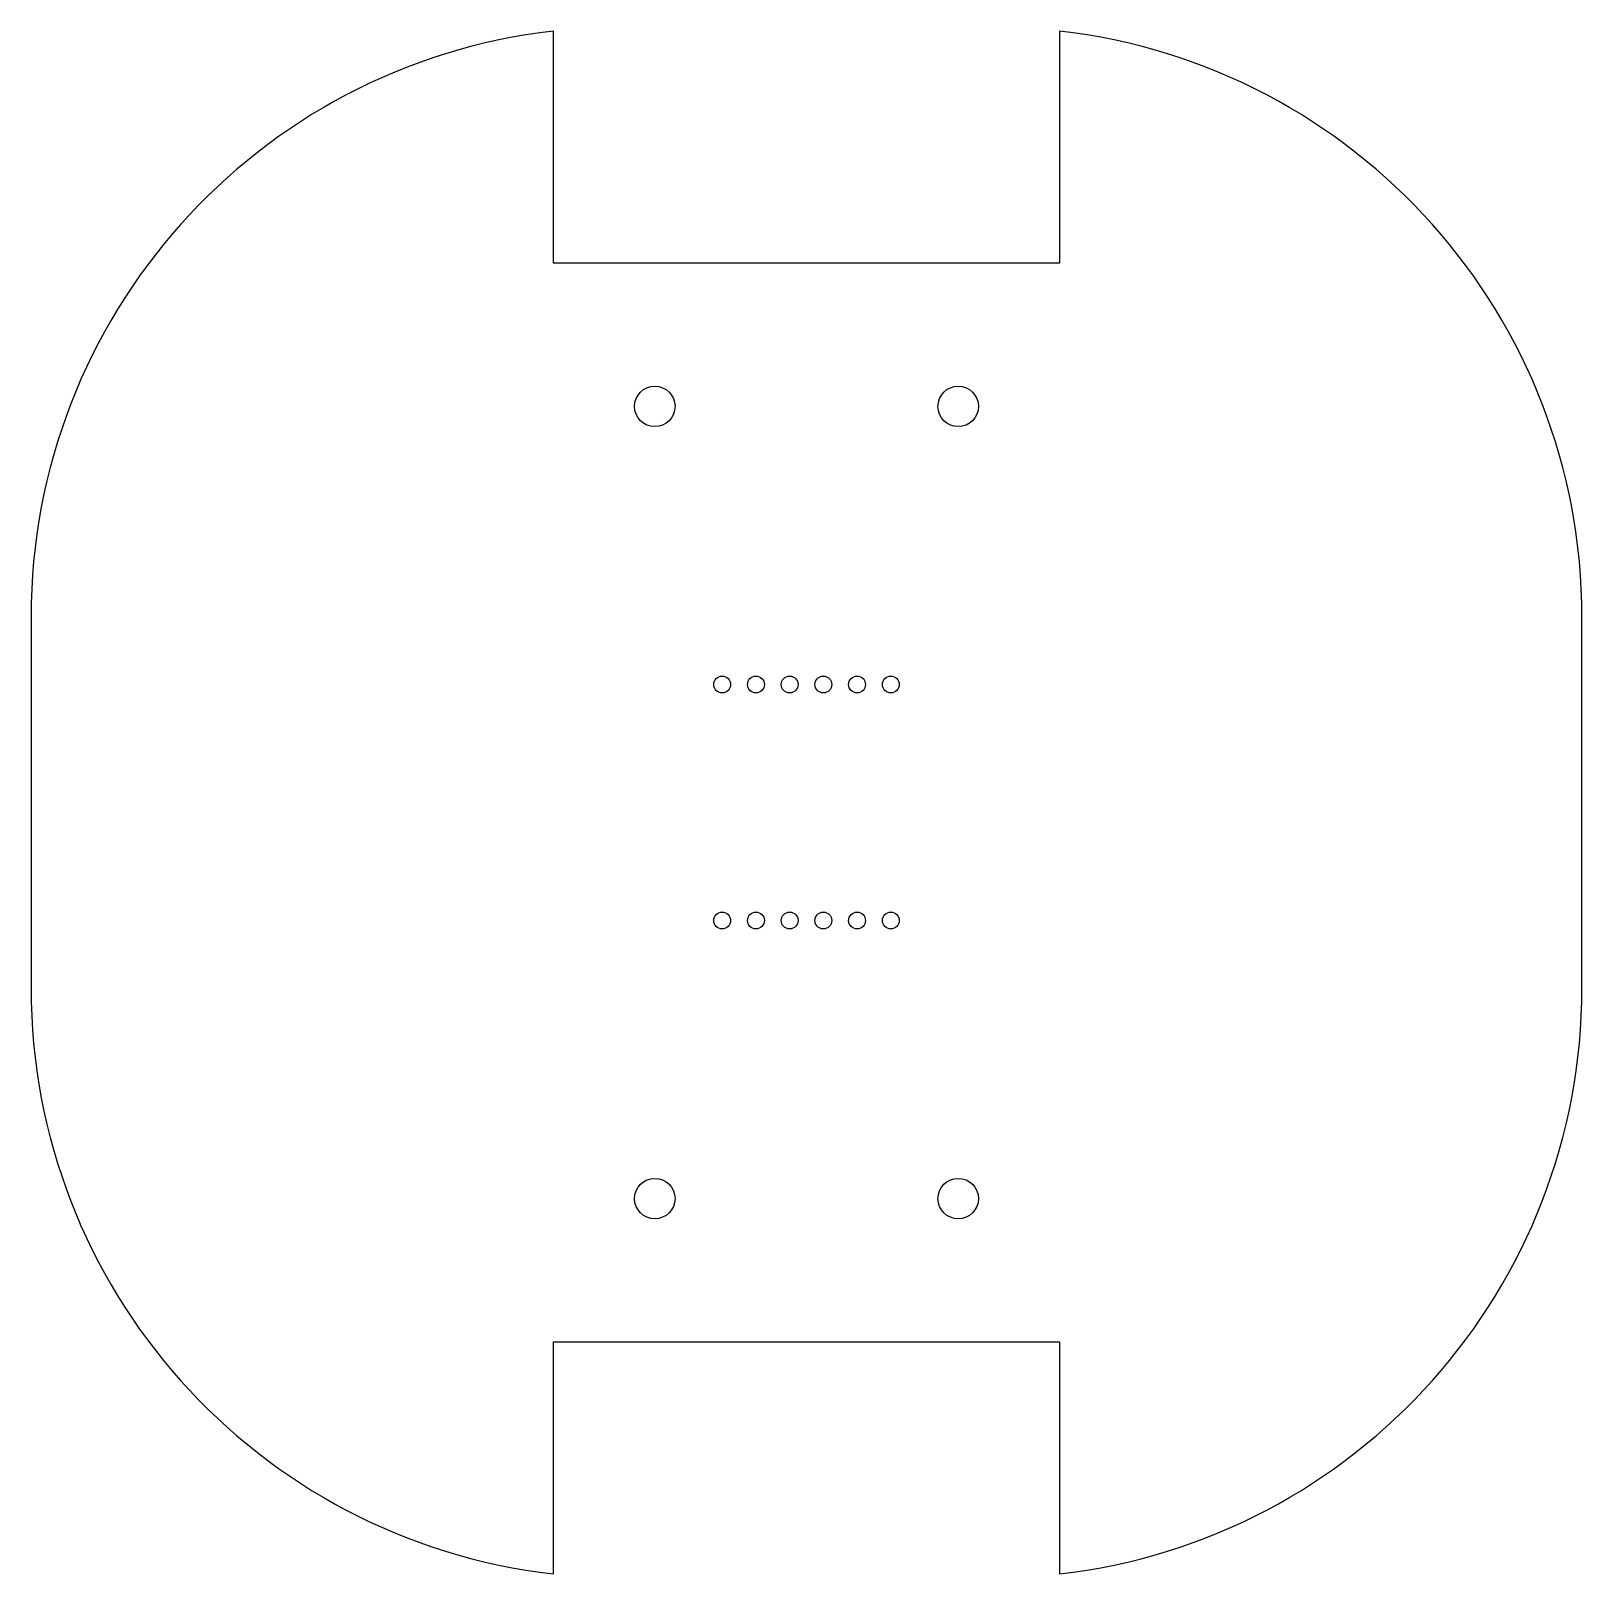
# Model space of a CAD drawing. Header units: millimetres. Extents: x -46 to 46, y -45.8 to 45.8.
import ezdxf

# ---------------------------------------------------------------- set-up
doc = ezdxf.new("R2010")
doc.units = ezdxf.units.MM

msp = doc.modelspace()

# ---------------------------------------------------------------- linework, layer by layer
msp.add_lwpolyline([(-15, 45.771, 0.381051), (-46, 11), (-46, -11, 0.381051), (-15, -45.771), (-15, -32), (15, -32), (15, -45.771, 0.381051), (46, -11), (46, 11, 0.381051), (15, 45.771), (15, 32), (-15, 32)], format="xyb", close=True)
for centre, radius in [((-9, 23.5), 1.2), ((9, 23.5), 1.2), ((-5, 7), 0.5), ((-3, 7), 0.5), ((-1, 7), 0.5), ((1, 7), 0.5), ((3, 7), 0.5), ((5, 7), 0.5), ((-5, -7), 0.5), ((-3, -7), 0.5), ((-1, -7), 0.5), ((1, -7), 0.5), ((3, -7), 0.5), ((5, -7), 0.5), ((-9, -23.5), 1.2), ((9, -23.5), 1.2)]:
    msp.add_circle(centre, radius)

doc.saveas('drawing.dxf')
